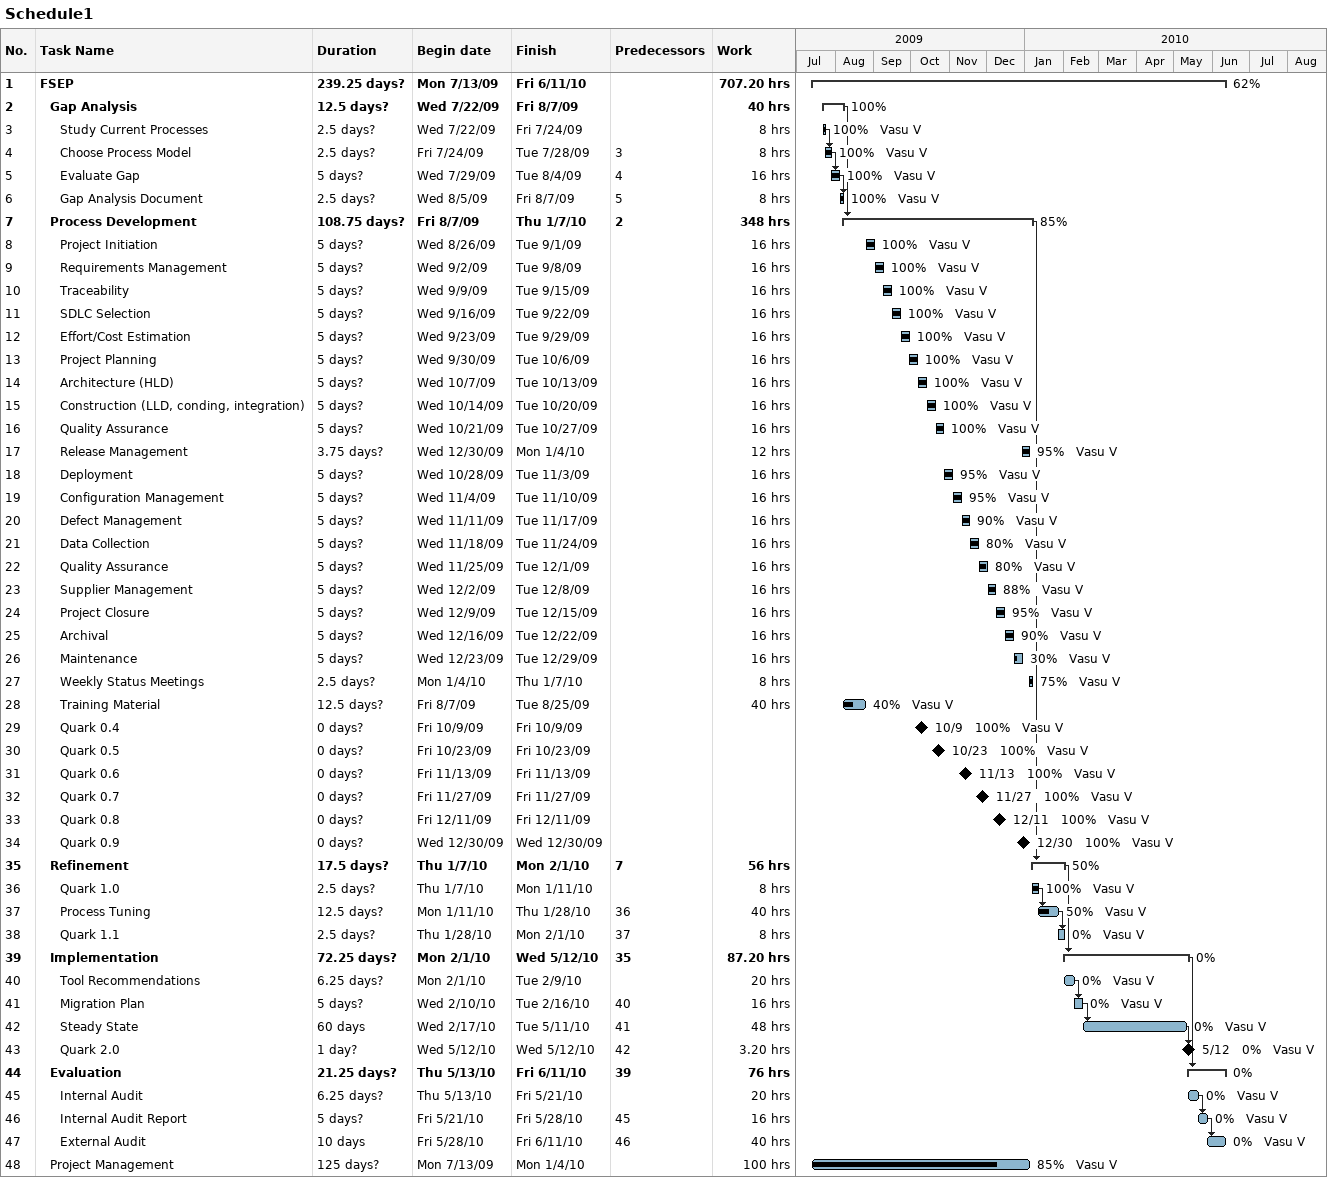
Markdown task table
Schedule1

| ID | Level | Task | Duration | Start | Finish | Predecessors | Resources | % complete | Work (h) |
|---|---|---|---|---|---|---|---|---|---|
| 1 | 1 | **FSEP** | 239.25d? | 2009-07-13 | 2010-06-11 |  |  | 62 | 707.20 |
| 2 | 2 | **Gap Analysis** | 12.5d? | 2009-07-22 | 2009-08-07 |  |  | 100 | 40 |
| 3 | 3 | Study Current Processes | 2.5d? | 2009-07-22 | 2009-07-24 |  | Vasu V | 100 | 8 |
| 4 | 3 | Choose Process Model | 2.5d? | 2009-07-24 | 2009-07-28 | 3 | Vasu V | 100 | 8 |
| 5 | 3 | Evaluate Gap | 5d? | 2009-07-29 | 2009-08-04 | 4 | Vasu V | 100 | 16 |
| 6 | 3 | Gap Analysis Document | 2.5d? | 2009-08-05 | 2009-08-07 | 5 | Vasu V | 100 | 8 |
| 7 | 2 | **Process Development** | 108.75d? | 2009-08-07 | 2010-01-07 | 2 |  | 85 | 348 |
| 8 | 3 | Project Initiation | 5d? | 2009-08-26 | 2009-09-01 |  | Vasu V | 100 | 16 |
| 9 | 3 | Requirements Management | 5d? | 2009-09-02 | 2009-09-08 |  | Vasu V | 100 | 16 |
| 10 | 3 | Traceability | 5d? | 2009-09-09 | 2009-09-15 |  | Vasu V | 100 | 16 |
| 11 | 3 | SDLC Selection | 5d? | 2009-09-16 | 2009-09-22 |  | Vasu V | 100 | 16 |
| 12 | 3 | Effort/Cost Estimation | 5d? | 2009-09-23 | 2009-09-29 |  | Vasu V | 100 | 16 |
| 13 | 3 | Project Planning | 5d? | 2009-09-30 | 2009-10-06 |  | Vasu V | 100 | 16 |
| 14 | 3 | Architecture (HLD) | 5d? | 2009-10-07 | 2009-10-13 |  | Vasu V | 100 | 16 |
| 15 | 3 | Construction (LLD, conding, integration) | 5d? | 2009-10-14 | 2009-10-20 |  | Vasu V | 100 | 16 |
| 16 | 3 | Quality Assurance | 5d? | 2009-10-21 | 2009-10-27 |  | Vasu V | 100 | 16 |
| 17 | 3 | Release Management | 3.75d? | 2009-12-30 | 2010-01-04 |  | Vasu V | 95 | 12 |
| 18 | 3 | Deployment | 5d? | 2009-10-28 | 2009-11-03 |  | Vasu V | 95 | 16 |
| 19 | 3 | Configuration Management | 5d? | 2009-11-04 | 2009-11-10 |  | Vasu V | 95 | 16 |
| 20 | 3 | Defect Management | 5d? | 2009-11-11 | 2009-11-17 |  | Vasu V | 90 | 16 |
| 21 | 3 | Data Collection | 5d? | 2009-11-18 | 2009-11-24 |  | Vasu V | 80 | 16 |
| 22 | 3 | Quality Assurance | 5d? | 2009-11-25 | 2009-12-01 |  | Vasu V | 80 | 16 |
| 23 | 3 | Supplier Management | 5d? | 2009-12-02 | 2009-12-08 |  | Vasu V | 88 | 16 |
| 24 | 3 | Project Closure | 5d? | 2009-12-09 | 2009-12-15 |  | Vasu V | 95 | 16 |
| 25 | 3 | Archival | 5d? | 2009-12-16 | 2009-12-22 |  | Vasu V | 90 | 16 |
| 26 | 3 | Maintenance | 5d? | 2009-12-23 | 2009-12-29 |  | Vasu V | 30 | 16 |
| 27 | 3 | Weekly Status Meetings | 2.5d? | 2010-01-04 | 2010-01-07 |  | Vasu V | 75 | 8 |
| 28 | 3 | Training Material | 12.5d? | 2009-08-07 | 2009-08-25 |  | Vasu V | 40 | 40 |
| 29 | 3 | Quark 0.4 | 0d? | 2009-10-09 | 2009-10-09 |  | Vasu V | 100 |  |
| 30 | 3 | Quark 0.5 | 0d? | 2009-10-23 | 2009-10-23 |  | Vasu V | 100 |  |
| 31 | 3 | Quark 0.6 | 0d? | 2009-11-13 | 2009-11-13 |  | Vasu V | 100 |  |
| 32 | 3 | Quark 0.7 | 0d? | 2009-11-27 | 2009-11-27 |  | Vasu V | 100 |  |
| 33 | 3 | Quark 0.8 | 0d? | 2009-12-11 | 2009-12-11 |  | Vasu V | 100 |  |
| 34 | 3 | Quark 0.9 | 0d? | 2009-12-30 | 2009-12-30 |  | Vasu V | 100 |  |
| 35 | 2 | **Refinement** | 17.5d? | 2010-01-07 | 2010-02-01 | 7 |  | 50 | 56 |
| 36 | 3 | Quark 1.0 | 2.5d? | 2010-01-07 | 2010-01-11 |  | Vasu V | 100 | 8 |
| 37 | 3 | Process Tuning | 12.5d? | 2010-01-11 | 2010-01-28 | 36 | Vasu V | 50 | 40 |
| 38 | 3 | Quark 1.1 | 2.5d? | 2010-01-28 | 2010-02-01 | 37 | Vasu V | 0 | 8 |
| 39 | 2 | **Implementation** | 72.25d? | 2010-02-01 | 2010-05-12 | 35 |  | 0 | 87.20 |
| 40 | 3 | Tool Recommendations | 6.25d? | 2010-02-01 | 2010-02-09 |  | Vasu V | 0 | 20 |
| 41 | 3 | Migration Plan | 5d? | 2010-02-10 | 2010-02-16 | 40 | Vasu V | 0 | 16 |
| 42 | 3 | Steady State | 60d | 2010-02-17 | 2010-05-11 | 41 | Vasu V | 0 | 48 |
| 43 | 3 | Quark 2.0 | 1d? | 2010-05-12 | 2010-05-12 | 42 | Vasu V | 0 | 3.20 |
| 44 | 2 | **Evaluation** | 21.25d? | 2010-05-13 | 2010-06-11 | 39 |  | 0 | 76 |
| 45 | 3 | Internal Audit | 6.25d? | 2010-05-13 | 2010-05-21 |  | Vasu V | 0 | 20 |
| 46 | 3 | Internal Audit Report | 5d? | 2010-05-21 | 2010-05-28 | 45 | Vasu V | 0 | 16 |
| 47 | 3 | External Audit | 10d | 2010-05-28 | 2010-06-11 | 46 | Vasu V | 0 | 40 |
| 48 | 2 | Project Management | 125d? | 2009-07-13 | 2010-01-04 |  | Vasu V | 85 | 100 |
